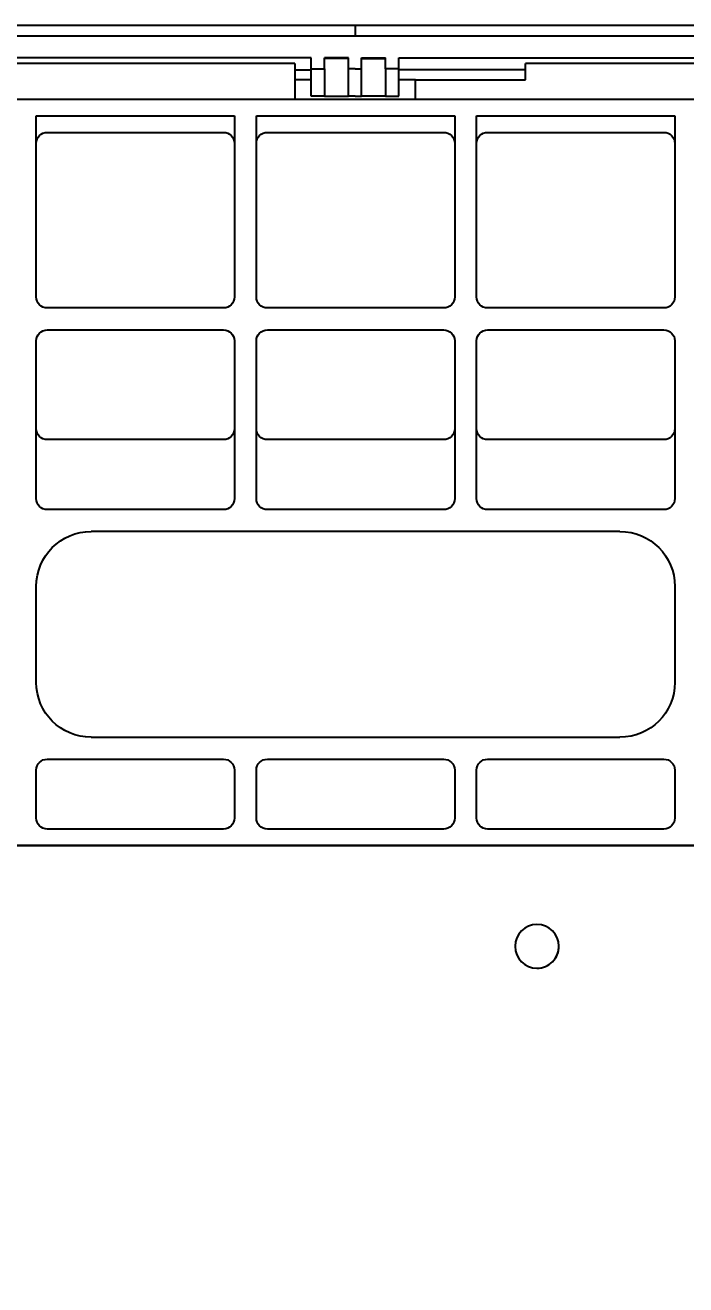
# Model space of a CAD drawing. Header units: millimetres. Extents: x 28 to 2425, y 8 to 1657.
# Drawn here: x 1913.3 to 1973.5, y 1290.4 to 1405.3 of the extents above; entities that cross this region are included whole.
import ezdxf

# ---------------------------------------------------------------- set-up
doc = ezdxf.new("R2010")
doc.units = ezdxf.units.MM
doc.layers.get('Defpoints').update_dxf_attribs({"linetype": 'CONTINUOUS'})
doc.layers.add('1LINE', color=7, linetype='CONTINUOUS')
doc.styles.add('Annotative', font='malgun.ttf')
doc.dimstyles.new('WOO', dxfattribs={"dimtxt": 20, "dimasz": 2, "dimexe": 1.25, "dimexo": 0.3, "dimgap": 1, "dimtad": 1, "dimdec": 1, "dimzin": 1, "dimdsep": 46, "dimtxsty": 'Annotative', "dimcen": 0, "dimclrd": 1, "dimclre": 1, "dimclrt": 2, "dimadec": 0, "dimazin": 0, "dimtfac": 1, "dimtdec": 1, "dimtofl": 0, "dimtmove": 0, "dimatfit": 3, "dimfxl": 0, "dimarcsym": 0})

# ---------------------------------------------------------------- blocks, each defined once
blk = doc.blocks.new('*D14')
at = {"layer": '1LINE', "color": 1, "lineweight": -2}
for p, q in [((2013.95, 1333.25), (2249.57, 1333.25)), ((2248.32, 1331.25), (2248.32, 873.21)), ((1943.76, 871.21), (2249.57, 871.21))]:
    blk.add_line(p, q, dxfattribs=at)
at = {"layer": '1LINE', "color": 1}
for points in [[(2247.99, 1331.25), (2248.66, 1331.25), (2248.32, 1333.25)], [(2247.99, 873.21), (2248.66, 873.21), (2248.32, 871.21)]]:
    blk.add_solid(points, dxfattribs=at)
at = {"layer": 'Defpoints', "color": 0}
for p in [(2013.65, 1333.25), (1943.46, 871.21), (2248.32, 871.21)]:
    blk.add_point(p, dxfattribs=at)
at = {"layer": '1LINE', "color": 2, "insert": (2236.99, 1102.23), "char_height": 20, "attachment_point": 5, "rotation": 90, "style": 'Annotative'}
blk.add_mtext('462', dxfattribs=at)
blk = doc.blocks.new('*D15')
at = {"layer": '1LINE', "color": 1, "lineweight": -2}
for p, q in [((2013.95, 1383.25), (2293.16, 1383.25)), ((2291.91, 1381.25), (2291.91, 873.21)), ((1943.76, 871.21), (2293.16, 871.21))]:
    blk.add_line(p, q, dxfattribs=at)
at = {"layer": '1LINE', "color": 1}
for points in [[(2291.57, 1381.25), (2292.24, 1381.25), (2291.91, 1383.25)], [(2291.57, 873.21), (2292.24, 873.21), (2291.91, 871.21)]]:
    blk.add_solid(points, dxfattribs=at)
at = {"layer": 'Defpoints', "color": 0}
for p in [(2013.65, 1383.25), (1943.46, 871.21), (2291.91, 871.21)]:
    blk.add_point(p, dxfattribs=at)
at = {"layer": '1LINE', "color": 2, "insert": (2280.57, 1127.23), "char_height": 20, "attachment_point": 5, "rotation": 90, "style": 'Annotative'}
blk.add_mtext('500', dxfattribs=at)

msp = doc.modelspace()

# ---------------------------------------------------------------- linework, layer by layer
at = {"layer": '1LINE'}
for p, q in [((1835.11, 1405.26), (1943.39, 1405.26)), ((1943.39, 1405.26), (2051.66, 1405.26)), ((1943.39, 1405.26), (1943.39, 1404.26)), ((1943.39, 1404.26), (1835.11, 1404.26)), ((2051.66, 1404.26), (1943.39, 1404.26)), ((1939.4, 1401.28), (1939.4, 1402.27)), ((1940.6, 1401.28), (1940.6, 1402.27)), ((1942.8, 1402.27), (1940.6, 1402.27)), ((1942.8, 1402.21), (1940.6, 1402.21)), ((1942.8, 1401.28), (1942.8, 1402.27)), ((1943.97, 1401.28), (1943.97, 1402.27)), ((1943.97, 1402.27), (1946.17, 1402.27)), ((1943.97, 1402.21), (1946.17, 1402.21)), ((1946.17, 1401.28), (1946.17, 1402.27)), ((1947.37, 1401.28), (1947.37, 1402.27)), ((1937.9, 1401.78), (1846.44, 1401.78)), ((1937.9, 1401.78), (1937.9, 1398.48)), ((1939.4, 1401.28), (1940.6, 1401.28)), ((1939.4, 1398.78), (1939.4, 1401.28)), ((1940.6, 1401.28), (1940.6, 1398.78)), ((1943.39, 1401.28), (1942.8, 1401.28)), ((1942.8, 1398.78), (1942.8, 1401.28)), ((1943.39, 1401.28), (1943.97, 1401.28)), ((1943.97, 1398.78), (1943.97, 1401.28)), ((1947.37, 1401.28), (1946.17, 1401.28)), ((1946.17, 1401.28), (1946.17, 1398.78)), ((1947.37, 1398.78), (1947.37, 1401.28)), ((1958.9, 1400.28), (1958.9, 1401.78)), ((2040.36, 1401.78), (1958.9, 1401.78)), ((1939.4, 1400.28), (1937.9, 1400.28)), ((1948.9, 1400.28), (1947.37, 1400.28)), ((1948.9, 1400.28), (1958.9, 1400.28)), ((1948.9, 1398.48), (1948.9, 1400.28)), ((1940.6, 1398.78), (1939.4, 1398.78)), ((1940.6, 1398.78), (1942.8, 1398.78)), ((1943.39, 1398.78), (1942.8, 1398.78)), ((1943.39, 1398.78), (1943.97, 1398.78)), ((1946.17, 1398.78), (1943.97, 1398.78)), ((1946.17, 1398.78), (1947.37, 1398.78)), ((1914.34, 1380.48), (1914.34, 1396.98)), ((1914.34, 1396.98), (1932.4, 1396.98)), ((1932.4, 1396.98), (1932.4, 1380.48)), ((1934.4, 1380.48), (1934.4, 1396.98)), ((1934.4, 1396.98), (1952.46, 1396.98)), ((1952.46, 1396.98), (1952.46, 1380.48)), ((1954.46, 1380.48), (1954.46, 1396.98)), ((1954.46, 1396.98), (1972.52, 1396.98)), ((1972.52, 1396.98), (1972.52, 1380.48)), ((1915.34, 1395.48), (1931.4, 1395.48)), ((1935.4, 1395.48), (1951.46, 1395.48)), ((1955.46, 1395.48), (1971.52, 1395.48)), ((1931.4, 1379.48), (1915.34, 1379.48)), ((1951.46, 1379.48), (1935.4, 1379.48)), ((1971.52, 1379.48), (1955.46, 1379.48)), ((1915.34, 1377.48), (1931.4, 1377.48)), ((1935.4, 1377.48), (1951.46, 1377.48)), ((1955.46, 1377.48), (1971.52, 1377.48)), ((1914.34, 1362.1), (1914.34, 1376.48)), ((1932.4, 1376.48), (1932.4, 1362.1)), ((1934.4, 1362.1), (1934.4, 1376.48)), ((1952.46, 1376.48), (1952.46, 1362.1)), ((1954.46, 1362.1), (1954.46, 1376.48)), ((1972.52, 1376.48), (1972.52, 1362.1)), ((1931.4, 1367.48), (1915.34, 1367.48)), ((1951.46, 1367.48), (1935.4, 1367.48)), ((1971.52, 1367.48), (1955.46, 1367.48)), ((1931.4, 1361.1), (1915.34, 1361.1)), ((1951.46, 1361.1), (1935.4, 1361.1)), ((1971.52, 1361.1), (1955.46, 1361.1)), ((1967.52, 1359.1), (1919.34, 1359.1)), ((1914.34, 1345.35), (1914.34, 1354.1)), ((1972.52, 1354.1), (1972.52, 1345.35)), ((1919.34, 1340.35), (1967.52, 1340.35)), ((1915.34, 1338.35), (1931.4, 1338.35)), ((1935.4, 1338.35), (1951.46, 1338.35)), ((1955.46, 1338.35), (1971.52, 1338.35)), ((1914.34, 1332.98), (1914.34, 1337.35)), ((1932.4, 1337.35), (1932.4, 1332.98)), ((1934.4, 1332.98), (1934.4, 1337.35)), ((1952.46, 1337.35), (1952.46, 1332.98)), ((1954.46, 1332.98), (1954.46, 1337.35)), ((1972.52, 1337.35), (1972.52, 1332.98)), ((1931.4, 1331.98), (1915.34, 1331.98)), ((1951.46, 1331.98), (1935.4, 1331.98)), ((1971.52, 1331.98), (1955.46, 1331.98)), ((1988.25, 1330.48), (1898.55, 1330.48)), ((1898.56, 1330.48), (1988.25, 1330.48))]:
    msp.add_line(p, q, dxfattribs=at)
at = {"layer": '1LINE', "extrusion": (0, 0, -1)}
msp.add_circle((-1959.96, 1321.29), 2, dxfattribs=at)
at = {"layer": '1LINE', "extrusion": (-4.97838e-21, -2.1684e-15, -1)}
for centre, radius, start, end in [((-1915.34, 1394.48), 1, 0, 90), ((-1931.4, 1394.48), 1, 90, 180), ((-1935.4, 1394.48), 1, 0, 90), ((-1951.46, 1394.48), 1, 90, 180), ((-1955.46, 1394.48), 1, 0, 90), ((-1971.52, 1394.48), 1, 90, 180), ((-1915.34, 1380.48), 1, 270, 0), ((-1931.4, 1380.48), 1, 180, 270), ((-1935.4, 1380.48), 1, 270, 0), ((-1951.46, 1380.48), 1, 180, 270), ((-1955.46, 1380.48), 1, 270, 0), ((-1971.52, 1380.48), 1, 180, 270), ((-1915.34, 1376.48), 1, 0, 90), ((-1931.4, 1376.48), 1, 90, 180), ((-1935.4, 1376.48), 1, 0, 90), ((-1951.46, 1376.48), 1, 90, 180), ((-1955.46, 1376.48), 1, 0, 90), ((-1971.52, 1376.48), 1, 90, 180), ((-1915.34, 1368.48), 1, 270, 0), ((-1931.4, 1368.48), 1, 180, 270), ((-1935.4, 1368.48), 1, 270, 0), ((-1951.46, 1368.48), 1, 180, 270), ((-1955.46, 1368.48), 1, 270, 0), ((-1971.52, 1368.48), 1, 180, 270), ((-1915.34, 1362.1), 1, 270, 0), ((-1931.4, 1362.1), 1, 180, 270), ((-1935.4, 1362.1), 1, 270, 0), ((-1951.46, 1362.1), 1, 180, 270), ((-1955.46, 1362.1), 1, 270, 0), ((-1971.52, 1362.1), 1, 180, 270), ((-1919.34, 1354.1), 5, 0, 90), ((-1967.52, 1354.1), 5, 90, 180), ((-1919.34, 1345.35), 5, 270, 0), ((-1967.52, 1345.35), 5, 180, 270), ((-1915.34, 1337.35), 1, 0, 90), ((-1931.4, 1337.35), 1, 90, 180), ((-1935.4, 1337.35), 1, 0, 90), ((-1951.46, 1337.35), 1, 90, 180), ((-1955.46, 1337.35), 1, 0, 90), ((-1971.52, 1337.35), 1, 90, 180), ((-1915.34, 1332.98), 1, 270, 0), ((-1931.4, 1332.98), 1, 180, 270), ((-1951.46, 1332.98), 1, 180, 270), ((-1971.52, 1332.98), 1, 180, 270)]:
    msp.add_arc(centre, radius, start, end, dxfattribs=at)
at = {"layer": '1LINE', "extrusion": (0, 0, -1)}
for centre in [(-1935.4, 1332.98), (-1955.46, 1332.98)]:
    msp.add_arc(centre, 1, 270, 0, dxfattribs=at)
at = {"layer": '1LINE', "linetype": 'Continuous'}
for start_param, end_param in [(4.712389, 6.283185), (0, 1.570895)]:
    msp.add_ellipse((1959.96, 1321.29), major_axis=(0, -2), ratio=1, start_param=start_param, end_param=end_param, dxfattribs=at)
at = {"layer": '1LINE'}
for points in [[(1939.4, 1402.27), (1908.36, 1402.27), (1877.33, 1402.27), (1846.29, 1402.27)], [(1937.91, 1401.18), (1938.41, 1401.18), (1938.91, 1401.18), (1939.41, 1401.18)], [(1958.83, 1401.19), (1955.01, 1401.19), (1951.19, 1401.18), (1947.36, 1401.18)]]:
    msp.add_open_spline(points, degree=3, dxfattribs=at)
for points, knots in [([(1947.37, 1402.27), (1978.41, 1402.27), (2009.44, 1402.27), (2040.49, 1402.27), (2040.49, 1402.27), (2040.49, 1402.27)], [0, 0, 0, 0, 0.999868, 0.999868, 1, 1, 1, 1]), ([(2053.12, 1398.48), (2031.52, 1398.48), (2009.93, 1398.48), (1965.73, 1398.48), (1943.12, 1398.48), (1891.57, 1398.48), (1862.63, 1398.48), (1833.69, 1398.48)], [0, 0, 0, 0, 0.295207, 0.295207, 0.604325, 0.604325, 1, 1, 1, 1])]:
    msp.add_open_spline(points, degree=3, knots=knots, dxfattribs=at)

# ---------------------------------------------------------------- dimensions: what is measured, and where the dimension line sits
dim = msp.add_linear_dim(base=(2291.91, 871.21), p1=(2013.65, 1383.25), p2=(1943.46, 871.21), angle=90, text='500', dimstyle='WOO', override={"dimdec": 0}, dxfattribs=at)
dim.commit()
dim.dimension.update_dxf_attribs({"geometry": '*D15', "text_midpoint": (2280.57, 1127.23)})
dim = msp.add_linear_dim(base=(2248.32, 871.21), p1=(2013.65, 1333.25), p2=(1943.46, 871.21), angle=90, dimstyle='WOO', override={"dimdec": 0}, dxfattribs=at)
dim.commit()
dim.dimension.update_dxf_attribs({"geometry": '*D14', "text_midpoint": (2236.99, 1102.23)})

doc.saveas('drawing.dxf')
